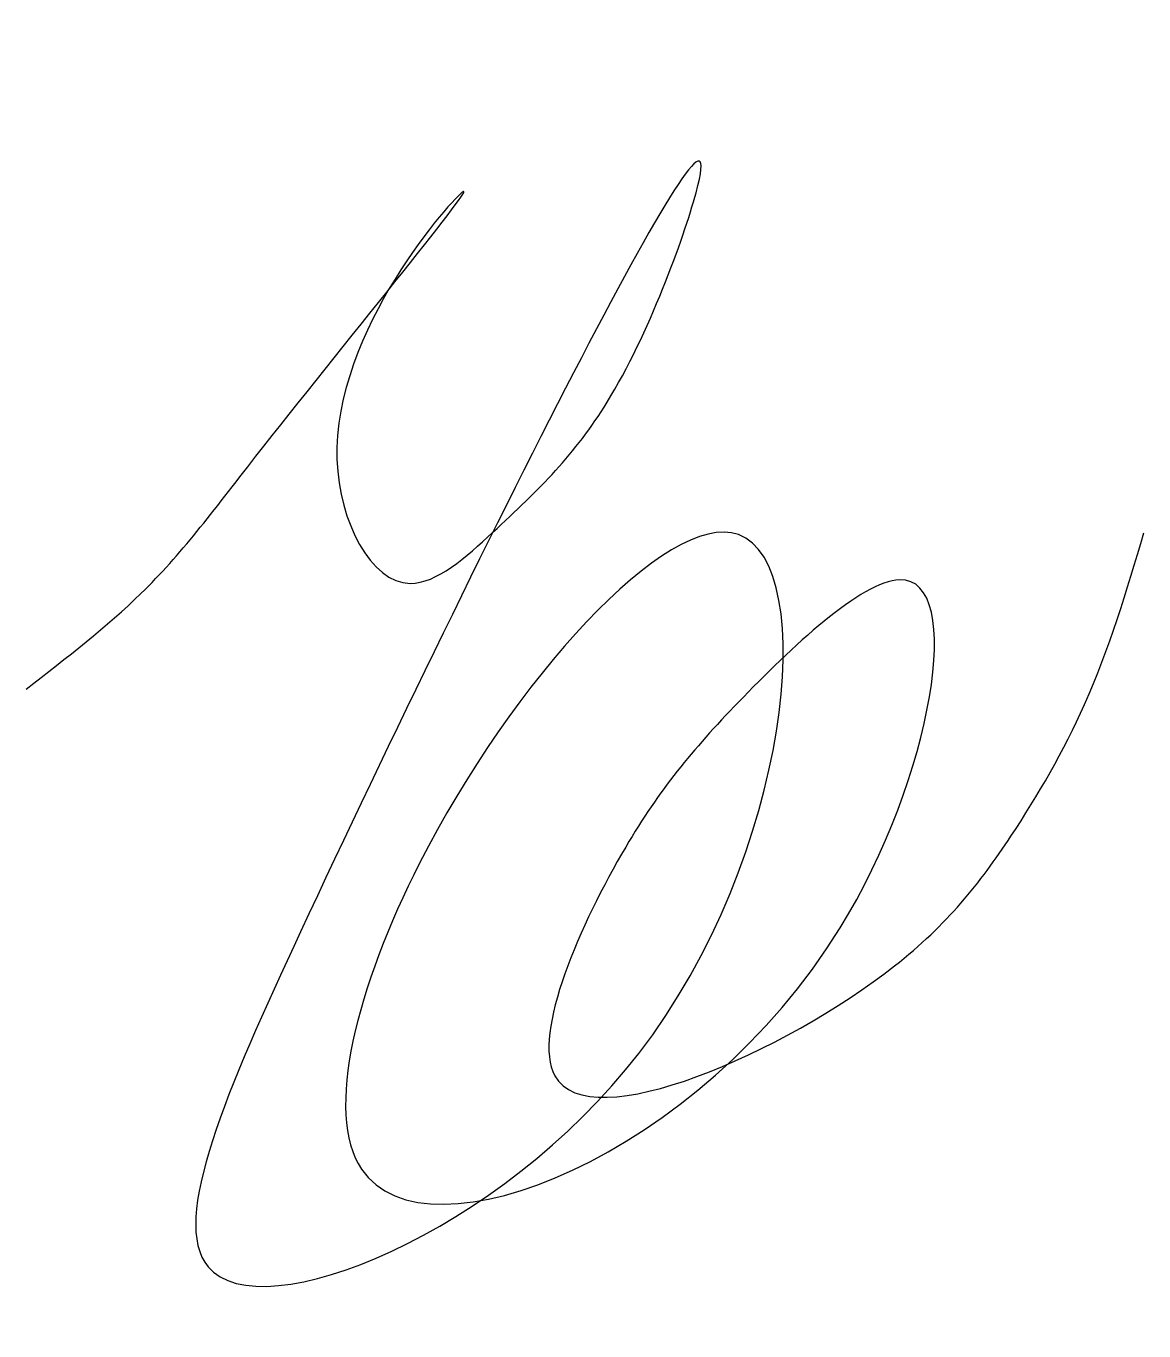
# Model space of a CAD drawing. Header units: millimetres. Extents: x 1025 to 2535, y 1170 to 2934.
import ezdxf

# ---------------------------------------------------------------- set-up
doc = ezdxf.new("R2010")
doc.units = ezdxf.units.MM

msp = doc.modelspace()

# ---------------------------------------------------------------- linework, layer by layer
at = {"color": 5}
msp.add_spline([(1024.5, 2037.5), (1179.8, 2166.9), (1335.2, 2352.3), (1615.6, 2710.2), (1444.7, 2348), (1543.5, 2180.6), (1655.1, 2249.3), (1809.8, 2425.3), (1930, 2708.6), (1395.6, 1709.7), (1270.5, 1256.9), (1852.7, 1545.3), (1987.4, 2246.4), (1556.3, 1802.4), (1477.9, 1388.9), (2124.8, 1714.8), (2205.2, 2185.5), (1987.4, 2020.1), (1835, 1824.2), (1739.2, 1515.1), (2198.2, 1663.4), (2355.7, 1838.9), (2455.2, 2017), (2535.4, 2249)], degree=3, dxfattribs=at)

doc.saveas('drawing.dxf')
